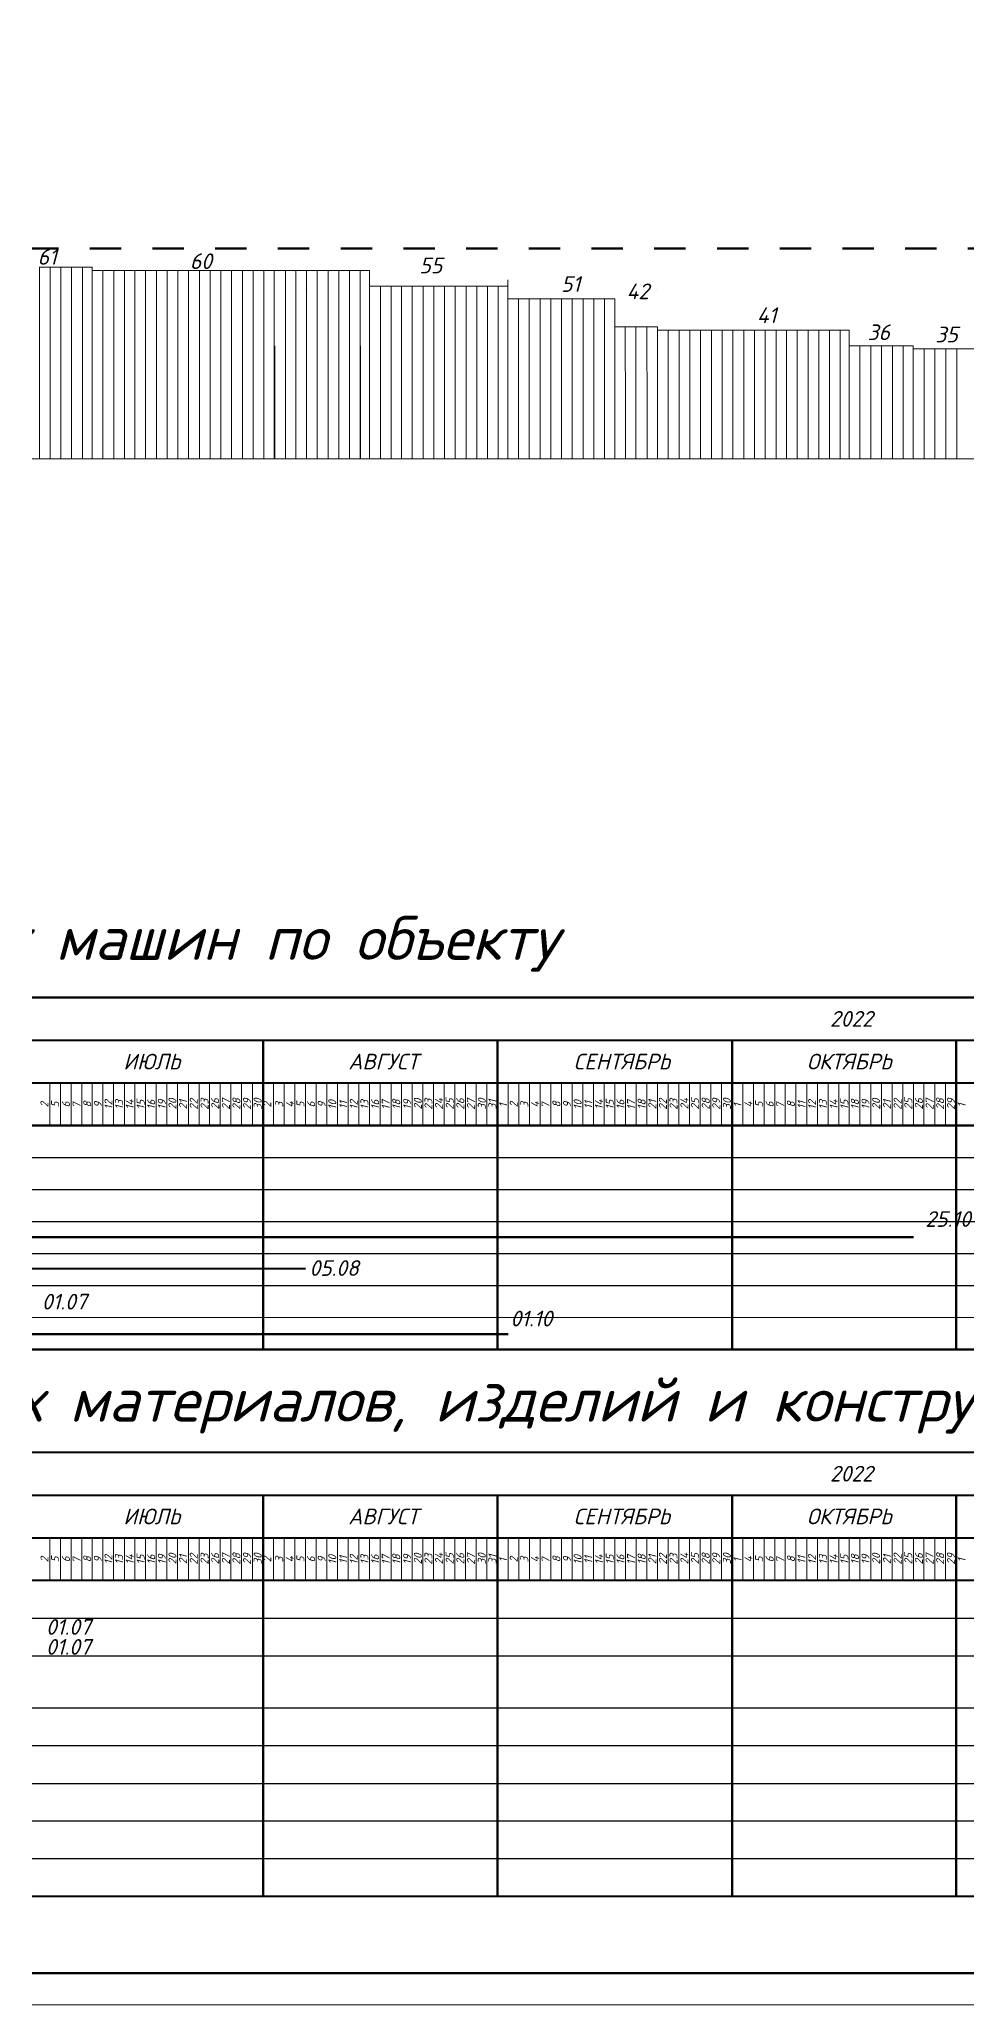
# Model space of a CAD drawing. Header units: millimetres. Extents: x 2279 to 5236, y 896 to 2828.
# Drawn here: x 2691.5 to 2839.4, y 1403.1 to 1716.2 of the extents above; entities that cross this region are included whole.
import ezdxf

# ---------------------------------------------------------------- set-up
doc = ezdxf.new("R2010")
doc.units = ezdxf.units.MM
doc.linetypes.add('1 Граница асфальта 2-1', pattern=[1.5, 0.5, -0.5, 0.5])
for name, color, linetype in [('PDF _!!ОСНОВНАЯ', 7, 'Continuous'), ('PDF _!!ТОНКАЯ', 7, 'Continuous'), ('PDF _0', 7, 'Continuous'), ('PDF _Текст', 7, 'Continuous')]:
    doc.layers.add(name, color=color, linetype=linetype)
doc.layers.add('Тонкие', color=83, linetype='Continuous', lineweight=15)
doc.styles.add('PDF ISOCPEUR Italic', font='isocpeui.ttf')

msp = doc.modelspace()

# ---------------------------------------------------------------- linework, layer by layer
at = {"linetype": '1 Граница асфальта 2-1', "lineweight": 50, "ltscale": 10}
msp.add_line((2934.59, 1682.89), (2358.28, 1682.89), dxfattribs=at)
at = {"lineweight": 20, "ltscale": 10}
for p, q in [((2691.5, 1679.91), (2699.97, 1679.91)), ((2696.67, 1649.41), (2696.67, 1679.91)), ((2699.97, 1679.91), (2699.97, 1649.41)), ((2699.97, 1679.68), (2699.97, 1649.41)), ((2711.79, 1679.41), (2699.97, 1679.41)), ((2701.66, 1649.41), (2701.66, 1679.41)), ((2708.5, 1649.41), (2708.5, 1679.41)), ((2711.79, 1679.41), (2733.96, 1679.41)), ((2715.33, 1649.41), (2715.33, 1679.41)), ((2722.17, 1649.41), (2722.17, 1679.41)), ((2727.32, 1649.41), (2727.32, 1679.41)), ((2729.01, 1649.41), (2729.01, 1679.41)), ((2744.16, 1679.41), (2733.96, 1679.41)), ((2735.85, 1649.41), (2735.85, 1679.41)), ((2740.99, 1649.41), (2740.99, 1679.41)), ((2744.16, 1649.41), (2744.16, 1679.41)), ((2744.16, 1649.41), (2744.16, 1679.41)), ((2699.97, 1649.41), (2699.97, 1676.41)), ((2733.96, 1676.41), (2733.96, 1676.41)), ((2744.16, 1649.41), (2744.16, 1677.91)), ((2766.26, 1676.91), (2744.16, 1676.91)), ((2751, 1649.41), (2751, 1676.91)), ((2757.84, 1649.41), (2757.84, 1676.91)), ((2764.68, 1649.41), (2764.68, 1676.91)), ((2766.26, 1676.91), (2766.26, 1649.41)), ((2766.26, 1649.41), (2766.26, 1676.91)), ((2789.93, 1676.41), (2789.93, 1676.41)), ((2744.16, 1649.41), (2744.16, 1674.91)), ((2766.26, 1649.41), (2766.26, 1674.91)), ((2766.26, 1674.91), (2783.28, 1674.91)), ((2769.65, 1649.41), (2769.65, 1674.91)), ((2776.49, 1649.41), (2776.49, 1674.91)), ((2783.28, 1649.41), (2783.28, 1674.91)), ((2766.26, 1649.41), (2766.26, 1671.91)), ((2790.1, 1670.41), (2783.28, 1670.41)), ((2786.67, 1649.41), (2786.65, 1670.41)), ((2790.1, 1649.41), (2790.1, 1670.41)), ((2790.1, 1670.41), (2790.1, 1669.91)), ((2820.66, 1669.91), (2790.1, 1669.91)), ((2791.81, 1649.41), (2791.81, 1669.91)), ((2796.96, 1649.41), (2796.96, 1669.91)), ((2796.96, 1649.41), (2796.96, 1669.91)), ((2802.1, 1649.41), (2802.1, 1669.91)), ((2802.1, 1649.41), (2802.1, 1669.91)), ((2807.24, 1649.41), (2807.24, 1669.91)), ((2807.24, 1649.41), (2807.24, 1669.91)), ((2812.39, 1649.41), (2812.39, 1669.91)), ((2812.39, 1649.41), (2812.39, 1669.91)), ((2817.53, 1649.41), (2817.53, 1669.91)), ((2819.22, 1649.41), (2819.22, 1669.91)), ((2820.66, 1649.41), (2820.66, 1669.91)), ((2820.66, 1649.41), (2820.66, 1667.41)), ((2820.66, 1667.41), (2830.87, 1667.41)), ((2822.36, 1649.41), (2822.36, 1667.41)), ((2825.81, 1649.41), (2825.81, 1667.41)), ((2830.87, 1649.41), (2830.87, 1667.41)), ((2830.87, 1649.41), (2830.87, 1667.41)), ((2830.87, 1649.41), (2830.87, 1666.91)), ((2830.87, 1666.91), (2844.48, 1666.91)), ((2834.32, 1649.41), (2834.32, 1666.91)), ((2836.07, 1649.41), (2836.07, 1666.91)), ((2358.28, 1649.41), (2934.59, 1649.41))]:
    msp.add_line(p, q, dxfattribs=at)
at = {"lineweight": 15, "ltscale": 10}
msp.add_line((2766.26, 1649.41), (2766.26, 1677.91), dxfattribs=at)
at = {"layer": 'PDF _!!ОСНОВНАЯ', "lineweight": 50}
msp.add_lwpolyline([(2299.1, 1408.07), (3115.1, 1408.07), (3115.1, 1992.03), (2299.1, 1992.03)], close=True, dxfattribs=at)
for points in [[(2727.21, 1556.75), (2727.21, 1507.47)], [(2764.59, 1556.75), (2764.59, 1507.47)], [(2802.02, 1556.75), (2802.02, 1507.47)], [(2837.7, 1556.75), (2837.7, 1507.47)], [(2830.89, 1525.38), (2412.71, 1525.38)], [(2733.98, 1520.32), (2647.28, 1520.36)], [(2766.28, 1509.89), (2677.89, 1509.89)], [(2727.21, 1484.27), (2727.21, 1420.35)], [(2727.21, 1484.27), (2727.21, 1434.99)], [(2764.59, 1484.27), (2764.59, 1420.35)], [(2764.59, 1484.27), (2764.59, 1434.99)], [(2802.02, 1484.27), (2802.02, 1420.35)], [(2837.7, 1484.27), (2837.7, 1420.35)], [(2837.7, 1484.27), (2837.7, 1434.99)]]:
    msp.add_lwpolyline(points, dxfattribs=at)
at = {"layer": 'PDF _!!ТОНКАЯ', "lineweight": 50}
msp.add_lwpolyline([(2965.22, 1507.47), (2307.29, 1507.47), (2307.29, 1563.56), (2965.22, 1563.56)], close=True, dxfattribs=at)
at = {"layer": 'PDF _!!ТОНКАЯ', "lineweight": 40}
for points in [[(2965.22, 1543.16), (2358.31, 1543.16), (2358.31, 1549.98), (2358.31, 1563.56), (2965.22, 1563.56)], [(2914.2, 1470.68), (2360, 1470.68), (2360, 1477.5), (2360, 1491.09), (2914.2, 1491.09)]]:
    msp.add_lwpolyline(points, close=True, dxfattribs=at)
for points in [[(2358.31, 1556.75), (2965.22, 1556.75)], [(2358.31, 1549.98), (2965.22, 1549.98)], [(2301.49, 1420.35), (2914.2, 1420.35), (2914.2, 1470.68), (2358.31, 1470.68), (2358.31, 1477.46), (2358.31, 1491.09), (2914.2, 1491.09), (2914.2, 1470.68)], [(2358.31, 1484.27), (2912.51, 1484.27)], [(2360, 1484.27), (2914.2, 1484.27)], [(2358.31, 1477.46), (2912.51, 1477.46)], [(2360, 1477.46), (2914.2, 1477.5)]]:
    msp.add_lwpolyline(points, dxfattribs=at)
at = {"layer": 'PDF _!!ТОНКАЯ', "lineweight": 50}
msp.add_lwpolyline([(2307.29, 1543.16), (2965.22, 1543.16)], dxfattribs=at)
at = {"layer": 'PDF _!!ТОНКАЯ', "lineweight": 25}
for points in [[(2358.31, 1538.08), (2965.22, 1538.08)], [(2358.31, 1532.96), (2965.22, 1532.96)], [(2358.31, 1527.88), (2965.22, 1527.88)], [(2358.31, 1522.75), (2965.22, 1522.75)], [(2358.31, 1517.67), (2965.22, 1517.67)], [(2358.31, 1464.67), (2912.51, 1464.67)], [(2358.31, 1458.66), (2912.51, 1458.66)], [(2358.31, 1450.36), (2912.51, 1450.36)], [(2358.31, 1444.35), (2912.51, 1444.35)], [(2358.31, 1438.34), (2912.51, 1438.34)], [(2358.31, 1432.37), (2912.51, 1432.37)], [(2358.31, 1426.36), (2912.51, 1426.36)]]:
    msp.add_lwpolyline(points, dxfattribs=at)
at = {"layer": 'PDF _!!ТОНКАЯ', "lineweight": 20}
msp.add_lwpolyline([(2307.29, 1512.55), (2965.22, 1512.55)], dxfattribs=at)
at = {"layer": 'PDF _0', "lineweight": 20}
for points in [[(2691.59, 1649.41), (2691.59, 1656.19), (2691.59, 1679.91)], [(2693.28, 1649.41), (2693.28, 1656.19), (2693.28, 1679.91)], [(2694.97, 1649.41), (2694.97, 1656.19), (2694.97, 1679.91)], [(2698.42, 1649.41), (2698.42, 1656.19), (2698.42, 1679.91)], [(2701.66, 1649.41), (2701.66, 1656.19), (2701.66, 1679.41)], [(2703.42, 1649.41), (2703.42, 1656.19), (2703.42, 1679.41)], [(2705.11, 1649.41), (2705.11, 1656.19), (2705.11, 1679.41)], [(2706.8, 1649.41), (2706.8, 1656.19), (2706.8, 1679.41)], [(2708.5, 1649.41), (2708.5, 1656.19), (2708.5, 1679.41)], [(2710.25, 1649.41), (2710.25, 1656.19), (2710.25, 1679.41)], [(2711.95, 1649.41), (2711.95, 1656.19), (2711.95, 1679.41)], [(2713.64, 1649.41), (2713.64, 1656.19), (2713.64, 1679.41)], [(2715.33, 1649.41), (2715.33, 1656.19), (2715.33, 1679.41)], [(2717.09, 1649.41), (2717.09, 1656.19), (2717.09, 1679.41)], [(2718.79, 1649.41), (2718.79, 1656.19), (2718.79, 1679.41)], [(2720.48, 1649.41), (2720.48, 1656.19), (2720.48, 1679.41)], [(2722.17, 1649.41), (2722.17, 1656.19), (2722.17, 1679.41)], [(2723.93, 1649.41), (2723.93, 1656.19), (2723.93, 1679.41)], [(2725.62, 1649.41), (2725.62, 1656.19), (2725.62, 1679.41)], [(2727.32, 1649.41), (2727.32, 1656.19), (2727.32, 1679.41)], [(2729.01, 1649.41), (2729.01, 1656.19), (2729.01, 1679.41)], [(2729.01, 1649.41), (2729.01, 1656.19), (2729.01, 1679.41)], [(2730.77, 1649.41), (2730.77, 1656.19), (2730.77, 1679.41)], [(2732.46, 1649.41), (2732.46, 1656.19), (2732.46, 1679.41)], [(2734.15, 1649.41), (2734.15, 1656.19), (2734.15, 1679.41)], [(2735.85, 1649.41), (2735.85, 1656.19), (2735.85, 1679.41)], [(2737.6, 1649.41), (2737.6, 1656.19), (2737.6, 1679.41)], [(2739.3, 1649.41), (2739.3, 1656.19), (2739.3, 1679.41)], [(2740.99, 1649.41), (2740.99, 1656.19), (2740.99, 1679.41)], [(2742.68, 1649.41), (2742.68, 1656.19), (2742.68, 1679.41)], [(2744.16, 1649.41), (2744.16, 1656.19), (2744.16, 1679.41)], [(2745.92, 1649.41), (2745.92, 1656.19), (2745.92, 1676.91)], [(2747.62, 1649.41), (2747.62, 1656.19), (2747.62, 1676.91)], [(2749.31, 1649.41), (2749.31, 1656.19), (2749.31, 1676.91)], [(2752.76, 1649.41), (2752.76, 1656.19), (2752.76, 1676.91)], [(2754.45, 1649.41), (2754.45, 1656.19), (2754.45, 1676.91)], [(2756.15, 1649.41), (2756.15, 1656.19), (2756.15, 1676.91)], [(2759.6, 1649.41), (2759.6, 1656.19), (2759.6, 1676.91)], [(2761.29, 1649.41), (2761.29, 1656.19), (2761.29, 1676.91)], [(2762.98, 1649.41), (2762.98, 1656.19), (2762.98, 1676.91)], [(2766.26, 1649.41), (2766.26, 1656.19), (2766.26, 1676.91)], [(2767.96, 1649.41), (2767.96, 1656.19), (2767.96, 1674.91)], [(2771.41, 1649.41), (2771.41, 1656.19), (2771.41, 1674.91)], [(2773.1, 1649.41), (2773.1, 1656.19), (2773.1, 1674.91)], [(2773.1, 1649.41), (2773.1, 1656.19), (2773.1, 1674.91)], [(2774.79, 1649.41), (2774.79, 1656.19), (2774.79, 1674.91)], [(2776.49, 1649.41), (2776.49, 1656.19), (2776.49, 1674.91)], [(2778.24, 1649.41), (2778.24, 1656.19), (2778.24, 1674.91)], [(2779.94, 1649.41), (2779.94, 1656.19), (2779.94, 1674.91)], [(2781.63, 1649.41), (2781.63, 1656.19), (2781.63, 1674.91)], [(2783.28, 1649.41), (2783.28, 1656.19), (2783.28, 1674.91)], [(2783.28, 1649.41), (2783.28, 1656.19), (2783.28, 1674.91)], [(2784.98, 1649.41), (2784.98, 1656.19), (2784.95, 1670.41)], [(2786.67, 1649.41), (2786.67, 1656.19), (2786.65, 1670.41)], [(2788.43, 1649.41), (2788.43, 1656.19), (2788.4, 1670.41)], [(2790.12, 1649.41), (2790.12, 1656.19), (2790.1, 1670.41)], [(2790.12, 1649.41), (2790.12, 1656.19), (2790.12, 1669.91)], [(2791.81, 1649.41), (2791.81, 1656.19), (2791.81, 1669.91)], [(2793.57, 1649.41), (2793.57, 1656.19), (2793.57, 1669.91)], [(2795.26, 1649.41), (2795.26, 1656.19), (2795.26, 1669.91)], [(2796.96, 1649.41), (2796.96, 1656.19), (2796.96, 1669.91)], [(2796.96, 1649.41), (2796.96, 1656.19), (2796.96, 1669.91)], [(2798.71, 1649.41), (2798.71, 1656.19), (2798.71, 1669.91)], [(2800.41, 1649.41), (2800.41, 1656.19), (2800.41, 1669.91)], [(2802.1, 1649.41), (2802.1, 1656.19), (2802.1, 1669.91)], [(2802.1, 1649.41), (2802.1, 1656.19), (2802.1, 1669.91)], [(2803.86, 1649.41), (2803.86, 1656.19), (2803.86, 1669.91)], [(2805.55, 1649.41), (2805.55, 1656.19), (2805.55, 1669.91)], [(2807.24, 1649.41), (2807.24, 1656.19), (2807.24, 1669.91)], [(2807.24, 1649.41), (2807.24, 1656.19), (2807.24, 1669.91)], [(2809, 1649.41), (2809, 1656.19), (2809, 1669.91)], [(2810.69, 1649.41), (2810.69, 1656.19), (2810.69, 1669.91)], [(2812.39, 1649.41), (2812.39, 1656.19), (2812.39, 1669.91)], [(2812.39, 1649.41), (2812.39, 1656.19), (2812.39, 1669.91)], [(2814.14, 1649.41), (2814.14, 1656.19), (2814.14, 1669.91)], [(2815.84, 1649.41), (2815.84, 1656.19), (2815.84, 1669.91)], [(2817.53, 1649.41), (2817.53, 1656.19), (2817.53, 1669.91)], [(2817.53, 1649.41), (2817.53, 1656.19), (2817.53, 1669.91)], [(2819.22, 1649.41), (2819.22, 1656.19), (2819.22, 1669.91)], [(2820.66, 1649.41), (2820.66, 1656.19), (2820.66, 1669.91)], [(2696.67, 1649.41), (2696.67, 1656.19), (2696.67, 1667.41)], [(2699.97, 1649.41), (2699.97, 1656.19), (2699.97, 1667.41)], [(2729.07, 1649.41), (2729.07, 1656.19), (2729.07, 1667.41)], [(2742.75, 1649.41), (2742.75, 1656.19), (2742.75, 1667.41)], [(2822.36, 1649.41), (2822.36, 1656.19), (2822.36, 1667.41)], [(2822.36, 1649.41), (2822.36, 1656.19), (2822.36, 1667.41)], [(2824.11, 1649.41), (2824.11, 1656.19), (2824.11, 1667.41)], [(2825.81, 1649.41), (2825.81, 1656.19), (2825.81, 1667.41)], [(2825.81, 1649.41), (2825.81, 1656.19), (2825.81, 1667.41)], [(2825.81, 1649.41), (2825.81, 1656.19), (2825.81, 1667.41)], [(2827.56, 1649.41), (2827.56, 1656.19), (2827.56, 1667.41)], [(2829.26, 1649.41), (2829.26, 1656.19), (2829.26, 1667.41)], [(2830.87, 1649.41), (2830.87, 1656.19), (2830.87, 1667.41)], [(2830.87, 1649.41), (2830.87, 1656.19), (2830.87, 1667.41)], [(2832.62, 1649.41), (2832.62, 1656.19), (2832.62, 1666.91)], [(2834.32, 1649.41), (2834.32, 1656.19), (2834.32, 1666.91)], [(2834.32, 1649.41), (2834.32, 1656.19), (2834.32, 1666.91)], [(2834.32, 1649.41), (2834.32, 1656.19), (2834.32, 1666.91)], [(2836.07, 1649.41), (2836.07, 1656.19), (2836.07, 1666.91)], [(2836.07, 1649.41), (2836.07, 1656.19), (2836.07, 1666.91)], [(2836.07, 1649.41), (2836.07, 1656.19), (2836.07, 1666.91)], [(2837.83, 1649.41), (2837.83, 1656.19), (2837.83, 1666.91)], [(2727.21, 1543.16), (2727.21, 1549.98), (2727.21, 1556.75)], [(2764.59, 1543.16), (2764.59, 1549.98), (2764.59, 1556.75)], [(2837.7, 1543.16), (2837.7, 1549.98), (2837.7, 1556.75)], [(2693.21, 1543.16), (2693.21, 1549.98)], [(2694.91, 1543.16), (2694.91, 1549.98)], [(2696.6, 1543.16), (2696.6, 1549.98)], [(2698.3, 1543.16), (2698.3, 1549.98)], [(2699.99, 1543.16), (2699.99, 1549.98)], [(2701.68, 1543.16), (2701.68, 1549.98)], [(2703.38, 1543.16), (2703.38, 1549.98)], [(2705.11, 1543.16), (2705.11, 1549.98)], [(2706.8, 1543.16), (2706.8, 1549.98)], [(2708.5, 1543.16), (2708.5, 1549.98)], [(2710.19, 1543.16), (2710.19, 1549.98)], [(2711.88, 1543.16), (2711.88, 1549.98)], [(2713.58, 1543.16), (2713.58, 1549.98)], [(2715.31, 1543.16), (2715.31, 1549.98)], [(2717.01, 1543.16), (2717.01, 1549.98)], [(2718.7, 1543.16), (2718.7, 1549.98)], [(2720.39, 1543.16), (2720.39, 1549.98)], [(2722.09, 1543.16), (2722.09, 1549.98)], [(2723.78, 1543.16), (2723.78, 1549.98)], [(2725.52, 1543.16), (2725.52, 1549.98)], [(2728.9, 1543.16), (2728.9, 1549.98)], [(2730.6, 1543.16), (2730.6, 1549.98)], [(2732.29, 1543.16), (2732.29, 1549.98)], [(2733.98, 1543.16), (2733.98, 1549.98)], [(2735.68, 1543.16), (2735.68, 1549.98)], [(2737.41, 1543.16), (2737.41, 1549.98)], [(2739.11, 1543.16), (2739.11, 1549.98)], [(2740.8, 1543.16), (2740.8, 1549.98)], [(2742.49, 1543.16), (2742.49, 1549.98)], [(2744.19, 1543.16), (2744.19, 1549.98)], [(2745.88, 1543.16), (2745.88, 1549.98)], [(2747.62, 1543.16), (2747.62, 1549.98)], [(2749.31, 1543.16), (2749.31, 1549.98)], [(2751, 1543.16), (2751, 1549.98)], [(2752.7, 1543.16), (2752.7, 1549.98)], [(2754.39, 1543.16), (2754.39, 1549.98)], [(2756.08, 1543.16), (2756.08, 1549.98)], [(2757.78, 1543.16), (2757.78, 1549.98)], [(2759.51, 1543.16), (2759.51, 1549.98)], [(2761.2, 1543.16), (2761.2, 1549.98)], [(2762.9, 1543.16), (2762.9, 1549.98)], [(2766.28, 1543.16), (2766.28, 1549.98)], [(2767.98, 1543.16), (2767.98, 1549.98)], [(2769.71, 1543.16), (2769.71, 1549.98)], [(2771.41, 1543.16), (2771.41, 1549.98)], [(2773.1, 1543.16), (2773.1, 1549.98)], [(2774.79, 1543.16), (2774.79, 1549.98)], [(2776.49, 1543.16), (2776.49, 1549.98)], [(2778.18, 1543.16), (2778.18, 1549.98)], [(2779.92, 1543.16), (2779.92, 1549.98)], [(2781.61, 1543.16), (2781.61, 1549.98)], [(2783.3, 1543.16), (2783.3, 1549.98)], [(2785, 1543.16), (2785, 1549.98)], [(2786.69, 1543.16), (2786.69, 1549.98)], [(2788.38, 1543.16), (2788.38, 1549.98)], [(2790.08, 1543.16), (2790.08, 1549.98)], [(2791.81, 1543.16), (2791.81, 1549.98)], [(2793.51, 1543.16), (2793.51, 1549.98)], [(2795.2, 1543.16), (2795.2, 1549.98)], [(2796.89, 1543.16), (2796.89, 1549.98)], [(2798.59, 1543.16), (2798.59, 1549.98)], [(2800.28, 1543.16), (2800.28, 1549.98), (2800.28, 1549.98)], [(2802.02, 1543.16), (2802.02, 1549.98)], [(2803.71, 1543.16), (2803.71, 1549.98)], [(2805.4, 1543.16), (2805.4, 1549.98)], [(2807.1, 1543.16), (2807.1, 1549.98)], [(2808.79, 1543.16), (2808.79, 1549.98)], [(2810.48, 1543.16), (2810.48, 1549.98)], [(2812.18, 1543.16), (2812.18, 1549.98)], [(2813.91, 1543.16), (2813.91, 1549.98)], [(2815.6, 1543.16), (2815.6, 1549.98)], [(2817.3, 1543.16), (2817.3, 1549.98)], [(2818.99, 1543.16), (2818.99, 1549.98)], [(2820.68, 1543.16), (2820.68, 1549.98)], [(2822.38, 1543.16), (2822.38, 1549.98)], [(2824.11, 1543.16), (2824.11, 1549.98)], [(2825.81, 1543.16), (2825.81, 1549.98)], [(2827.5, 1543.16), (2827.5, 1549.98)], [(2829.19, 1543.16), (2829.19, 1549.98)], [(2830.89, 1543.16), (2830.89, 1549.98)], [(2832.58, 1543.16), (2832.58, 1549.98)], [(2834.32, 1543.16), (2834.32, 1549.98)], [(2836.01, 1543.16), (2836.01, 1549.98)], [(2727.21, 1470.68), (2727.21, 1477.5), (2727.21, 1484.27)], [(2764.59, 1470.68), (2764.59, 1477.5), (2764.59, 1484.27)], [(2837.7, 1470.68), (2837.7, 1477.5), (2837.7, 1484.27)], [(2693.21, 1470.68), (2693.21, 1477.5)], [(2694.91, 1470.68), (2694.91, 1477.5)], [(2696.6, 1470.68), (2696.6, 1477.5)], [(2698.3, 1470.68), (2698.3, 1477.5)], [(2699.99, 1470.68), (2699.99, 1477.5)], [(2701.68, 1470.68), (2701.68, 1477.5)], [(2703.38, 1470.68), (2703.38, 1477.5)], [(2705.11, 1470.68), (2705.11, 1477.5)], [(2706.8, 1470.68), (2706.8, 1477.5)], [(2708.5, 1470.68), (2708.5, 1477.5)], [(2710.19, 1470.68), (2710.19, 1477.5)], [(2711.88, 1470.68), (2711.88, 1477.5)], [(2713.58, 1470.68), (2713.58, 1477.5)], [(2715.31, 1470.68), (2715.31, 1477.5)], [(2717.01, 1470.68), (2717.01, 1477.5)], [(2718.7, 1470.68), (2718.7, 1477.5)], [(2720.39, 1470.68), (2720.39, 1477.5)], [(2722.09, 1470.68), (2722.09, 1477.5)], [(2723.78, 1470.68), (2723.78, 1477.5)], [(2725.52, 1470.68), (2725.52, 1477.5)], [(2728.9, 1470.68), (2728.9, 1477.5)], [(2730.6, 1470.68), (2730.6, 1477.5)], [(2732.29, 1470.68), (2732.29, 1477.5)], [(2733.98, 1470.68), (2733.98, 1477.5)], [(2735.68, 1470.68), (2735.68, 1477.5)], [(2737.41, 1470.68), (2737.41, 1477.5)], [(2739.11, 1470.68), (2739.11, 1477.5)], [(2740.8, 1470.68), (2740.8, 1477.5)], [(2742.49, 1470.68), (2742.49, 1477.5)], [(2744.19, 1470.68), (2744.19, 1477.5)], [(2745.88, 1470.68), (2745.88, 1477.5)], [(2747.62, 1470.68), (2747.62, 1477.5)], [(2749.31, 1470.68), (2749.31, 1477.5)], [(2751, 1470.68), (2751, 1477.5)], [(2752.7, 1470.68), (2752.7, 1477.5)], [(2754.39, 1470.68), (2754.39, 1477.5)], [(2756.08, 1470.68), (2756.08, 1477.5)], [(2757.78, 1470.68), (2757.78, 1477.5)], [(2759.51, 1470.68), (2759.51, 1477.5)], [(2761.2, 1470.68), (2761.2, 1477.5)], [(2762.9, 1470.68), (2762.9, 1477.5)], [(2766.28, 1470.68), (2766.28, 1477.5)], [(2767.98, 1470.68), (2767.98, 1477.5)], [(2769.71, 1470.68), (2769.71, 1477.5)], [(2771.41, 1470.68), (2771.41, 1477.5)], [(2773.1, 1470.68), (2773.1, 1477.5)], [(2774.79, 1470.68), (2774.79, 1477.5)], [(2776.49, 1470.68), (2776.49, 1477.5)], [(2778.18, 1470.68), (2778.18, 1477.5)], [(2779.92, 1470.68), (2779.92, 1477.5)], [(2781.61, 1470.68), (2781.61, 1477.5)], [(2783.3, 1470.68), (2783.3, 1477.5)], [(2785, 1470.68), (2785, 1477.5)], [(2786.69, 1470.68), (2786.69, 1477.5)], [(2788.38, 1470.68), (2788.38, 1477.5)], [(2790.08, 1470.68), (2790.08, 1477.5)], [(2791.81, 1470.68), (2791.81, 1477.5)], [(2793.51, 1470.68), (2793.51, 1477.5)], [(2795.2, 1470.68), (2795.2, 1477.5)], [(2796.89, 1470.68), (2796.89, 1477.5)], [(2798.59, 1470.68), (2798.59, 1477.5)], [(2800.28, 1470.68), (2800.28, 1477.5), (2800.28, 1477.5)], [(2802.02, 1470.68), (2802.02, 1477.5)], [(2803.71, 1470.68), (2803.71, 1477.5)], [(2805.4, 1470.68), (2805.4, 1477.5)], [(2807.1, 1470.68), (2807.1, 1477.5)], [(2808.79, 1470.68), (2808.79, 1477.5)], [(2810.48, 1470.68), (2810.48, 1477.5)], [(2812.18, 1470.68), (2812.18, 1477.5)], [(2813.91, 1470.68), (2813.91, 1477.5)], [(2815.6, 1470.68), (2815.6, 1477.5)], [(2817.3, 1470.68), (2817.3, 1477.5)], [(2818.99, 1470.68), (2818.99, 1477.5)], [(2820.68, 1470.68), (2820.68, 1477.5)], [(2822.38, 1470.68), (2822.38, 1477.5)], [(2824.11, 1470.68), (2824.11, 1477.5)], [(2825.81, 1470.68), (2825.81, 1477.5)], [(2827.5, 1470.68), (2827.5, 1477.5)], [(2829.19, 1470.68), (2829.19, 1477.5)], [(2830.89, 1470.68), (2830.89, 1477.5)], [(2832.58, 1470.68), (2832.58, 1477.5)], [(2834.32, 1470.68), (2834.32, 1477.5)], [(2836.01, 1470.68), (2836.01, 1477.5)]]:
    msp.add_lwpolyline(points, dxfattribs=at)
for points in [[(2395.69, 1549.98), (2965.22, 1549.98), (2965.22, 1543.16), (2395.69, 1543.16)], [(2395.69, 1477.46), (2914.2, 1477.49), (2914.2, 1470.68), (2395.69, 1470.68)]]:
    msp.add_lwpolyline(points, close=True, dxfattribs=at)
at = {"layer": 'Тонкие', "color": 7}
msp.add_line((3120.1, 1403.07), (2279.1, 1403.07), dxfattribs=at)

# ---------------------------------------------------------------- texts
at = {"layer": 'PDF _Текст', "char_height": 2.5, "width": 3.5176, "attachment_point": 7, "style": 'PDF ISOCPEUR Italic'}
for s, insert in [('61', (2691.27, 1680.32)), ('60', (2715.54, 1679.63)), ('55', (2752.14, 1678.95)), ('51', (2774.72, 1675.99)), ('42', (2785.17, 1674.83)), ('41', (2805.94, 1671.02)), ('36', (2823.58, 1668.31)), ('35', (2834.39, 1667.95))]:
    msp.add_mtext(s, dxfattribs=dict(at, insert=insert))
at = {"layer": 'PDF _Текст', "attachment_point": 7, "style": 'PDF ISOCPEUR Italic'}
for s, insert, char_height in [('График движения основных строительных машин по объекту', (2502.07, 1567.65), 6.9997), ('2022', (2817.59, 1558.91), 2.5), ('ИЮЛЬ', (2704.94, 1552.09), 2.5), ('АВГУСТ', (2740.8, 1552.09), 2.5), ('СЕНТЯБРЬ', (2776.74, 1552.09), 2.5), ('ОКТЯБРЬ', (2813.91, 1552.09), 2.5), ('25.10', (2832.8, 1527.01), 2.5), ('05.08', (2734.61, 1519.2), 2.5), ('01.07', (2691.94, 1513.84), 2.5), ('01.10', (2766.65, 1511.15), 2.5), ('График поступления на объект и расхода строительных материалов, изделий и конструкций', (2442, 1494.07), 6.9997), ('2022', (2817.59, 1486.43), 2.5), ('ИЮЛЬ', (2704.94, 1479.61), 2.5), ('АВГУСТ', (2740.8, 1479.61), 2.5), ('СЕНТЯБРЬ', (2776.74, 1479.61), 2.5), ('ОКТЯБРЬ', (2813.91, 1479.61), 2.5), ('01.07', (2692.6, 1462.01), 2.5), ('01.07', (2692.6, 1458.83), 2.5)]:
    msp.add_mtext(s, dxfattribs=dict(at, insert=insert, char_height=char_height))
at = {"layer": 'PDF _Текст', "attachment_point": 7, "rotation": 90, "style": 'PDF ISOCPEUR Italic'}
for s, insert, char_height in [('2', (2693, 1546.04), 1.27), ('5', (2694.7, 1546.04), 1.27), ('8', (2699.82, 1546.04), 1.27), ('9', (2701.51, 1546), 1.27), ('12', (2703.21, 1545.7), 1.275), ('13', (2704.9, 1545.7), 1.275), ('14', (2706.59, 1545.7), 1.275), ('15', (2708.33, 1545.7), 1.275), ('16', (2710.02, 1545.7), 1.275), ('19', (2711.72, 1545.7), 1.275), ('20', (2713.41, 1545.7), 1.275), ('21', (2715.1, 1545.74), 1.275), ('22', (2716.8, 1545.66), 1.275), ('23', (2718.53, 1545.66), 1.275), ('26', (2720.22, 1545.7), 1.275), ('27', (2721.93, 1545.66), 1.275), ('28', (2723.61, 1545.66), 1.275), ('29', (2725.3, 1545.66), 1.275), ('30', (2727, 1545.7), 1.275), ('2', (2728.52, 1546.04), 1.27), ('3', (2730.43, 1546.04), 1.27), ('4', (2732.12, 1546.04), 1.27), ('5', (2733.81, 1546.04), 1.27), ('9', (2737.2, 1546), 1.27), ('10', (2738.89, 1545.7), 1.275), ('11', (2740.63, 1545.78), 1.275), ('12', (2742.32, 1545.7), 1.275), ('13', (2744.02, 1545.7), 1.275), ('16', (2745.71, 1545.7), 1.275), ('17', (2747.41, 1545.66), 1.275), ('18', (2749.1, 1545.7), 1.275), ('19', (2750.83, 1545.7), 1.275), ('20', (2752.53, 1545.7), 1.275), ('23', (2754.22, 1545.66), 1.275), ('24', (2755.91, 1545.7), 1.275), ('25', (2757.61, 1545.7), 1.275), ('26', (2759.3, 1545.7), 1.275), ('27', (2761, 1545.66), 1.275), ('30', (2762.73, 1545.7), 1.275), ('31', (2764.42, 1545.74), 1.275), ('2', (2767.81, 1546.04), 1.27), ('3', (2769.5, 1546.04), 1.27), ('4', (2771.2, 1546.04), 1.27), ('8', (2774.62, 1546.04), 1.27), ('9', (2776.32, 1546), 1.27), ('10', (2778.01, 1545.7), 1.275), ('11', (2779.7, 1545.78), 1.275), ('14', (2781.4, 1545.7), 1.275), ('15', (2783.13, 1545.7), 1.275), ('16', (2784.83, 1545.7), 1.275), ('17', (2786.53, 1545.66), 1.275), ('18', (2788.21, 1545.7), 1.275), ('21', (2789.91, 1545.74), 1.275), ('22', (2791.6, 1545.66), 1.275), ('23', (2793.29, 1545.66), 1.275), ('24', (2795.03, 1545.7), 1.275), ('25', (2796.72, 1545.7), 1.275), ('28', (2798.42, 1545.66), 1.275), ('29', (2800.11, 1545.66), 1.275), ('30', (2801.8, 1545.7), 1.275), ('4', (2805.23, 1546.04), 1.27), ('5', (2806.93, 1546.04), 1.27), ('8', (2812.01, 1546.04), 1.27), ('11', (2813.7, 1545.78), 1.275), ('12', (2815.39, 1545.7), 1.275), ('13', (2817.13, 1545.7), 1.275), ('14', (2818.82, 1545.7), 1.275), ('15', (2820.52, 1545.7), 1.275), ('18', (2822.21, 1545.7), 1.275), ('19', (2823.9, 1545.7), 1.275), ('20', (2825.6, 1545.7), 1.275), ('21', (2827.33, 1545.74), 1.275), ('22', (2829.02, 1545.66), 1.275), ('25', (2830.72, 1545.7), 1.275), ('26', (2832.41, 1545.7), 1.275), ('27', (2834.12, 1545.66), 1.275), ('28', (2835.8, 1545.66), 1.275), ('29', (2837.53, 1545.66), 1.275), ('6', (2696.43, 1546.04), 1.27), ('7', (2698.14, 1545.91), 1.27), ('6', (2735.51, 1546.04), 1.27), ('1', (2766.12, 1546.04), 1.27), ('7', (2772.9, 1545.91), 1.27), ('1', (2803.5, 1546.04), 1.27), ('6', (2808.62, 1546.04), 1.27), ('7', (2810.32, 1545.91), 1.27), ('1', (2839.23, 1546.04), 1.27), ('20', (2713.41, 1473.22), 1.275), ('22', (2716.8, 1473.18), 1.275), ('23', (2718.53, 1473.18), 1.275), ('26', (2720.22, 1473.22), 1.275), ('27', (2721.93, 1473.18), 1.275), ('28', (2723.61, 1473.18), 1.275), ('29', (2725.3, 1473.18), 1.275), ('30', (2727, 1473.22), 1.275), ('20', (2752.53, 1473.22), 1.275), ('23', (2754.22, 1473.18), 1.275), ('24', (2755.91, 1473.22), 1.275), ('25', (2757.61, 1473.22), 1.275), ('26', (2759.3, 1473.22), 1.275), ('27', (2761, 1473.18), 1.275), ('30', (2762.73, 1473.22), 1.275), ('22', (2791.6, 1473.18), 1.275), ('23', (2793.29, 1473.18), 1.275), ('24', (2795.03, 1473.22), 1.275), ('25', (2796.72, 1473.22), 1.275), ('28', (2798.42, 1473.18), 1.275), ('29', (2800.11, 1473.18), 1.275), ('30', (2801.8, 1473.22), 1.275), ('20', (2825.6, 1473.22), 1.275), ('22', (2829.02, 1473.18), 1.275), ('25', (2830.72, 1473.22), 1.275), ('26', (2832.41, 1473.22), 1.275), ('27', (2834.12, 1473.18), 1.275), ('28', (2835.8, 1473.18), 1.275), ('29', (2837.53, 1473.18), 1.275), ('2', (2693, 1473.56), 1.27), ('5', (2694.7, 1473.56), 1.27), ('6', (2696.43, 1473.56), 1.27), ('7', (2698.14, 1473.43), 1.27), ('8', (2699.82, 1473.56), 1.27), ('9', (2701.51, 1473.52), 1.27), ('12', (2703.21, 1473.22), 1.275), ('13', (2704.9, 1473.22), 1.275), ('14', (2706.59, 1473.22), 1.275), ('15', (2708.33, 1473.22), 1.275), ('16', (2710.02, 1473.22), 1.275), ('19', (2711.72, 1473.22), 1.275), ('21', (2715.1, 1473.26), 1.275), ('2', (2728.52, 1473.56), 1.27), ('3', (2730.43, 1473.56), 1.27), ('4', (2732.12, 1473.56), 1.27), ('5', (2733.81, 1473.56), 1.27), ('6', (2735.51, 1473.56), 1.27), ('9', (2737.2, 1473.52), 1.27), ('10', (2738.89, 1473.22), 1.275), ('11', (2740.63, 1473.31), 1.275), ('12', (2742.32, 1473.22), 1.275), ('13', (2744.02, 1473.22), 1.275), ('16', (2745.71, 1473.22), 1.275), ('17', (2747.41, 1473.18), 1.275), ('18', (2749.1, 1473.22), 1.275), ('19', (2750.83, 1473.22), 1.275), ('31', (2764.42, 1473.26), 1.275), ('1', (2766.12, 1473.56), 1.27), ('2', (2767.81, 1473.56), 1.27), ('3', (2769.5, 1473.56), 1.27), ('4', (2771.2, 1473.56), 1.27), ('7', (2772.9, 1473.43), 1.27), ('8', (2774.62, 1473.56), 1.27), ('9', (2776.32, 1473.52), 1.27), ('10', (2778.01, 1473.22), 1.275), ('11', (2779.7, 1473.31), 1.275), ('14', (2781.4, 1473.22), 1.275), ('15', (2783.13, 1473.22), 1.275), ('16', (2784.83, 1473.22), 1.275), ('17', (2786.53, 1473.18), 1.275), ('18', (2788.21, 1473.22), 1.275), ('21', (2789.91, 1473.26), 1.275), ('1', (2803.5, 1473.56), 1.27), ('4', (2805.23, 1473.56), 1.27), ('5', (2806.93, 1473.56), 1.27), ('6', (2808.62, 1473.56), 1.27), ('7', (2810.32, 1473.43), 1.27), ('8', (2812.01, 1473.56), 1.27), ('11', (2813.7, 1473.31), 1.275), ('12', (2815.39, 1473.22), 1.275), ('13', (2817.13, 1473.22), 1.275), ('14', (2818.82, 1473.22), 1.275), ('15', (2820.52, 1473.22), 1.275), ('18', (2822.21, 1473.22), 1.275), ('19', (2823.9, 1473.22), 1.275), ('21', (2827.33, 1473.26), 1.275), ('1', (2839.23, 1473.56), 1.27)]:
    msp.add_mtext(s, dxfattribs=dict(at, insert=insert, char_height=char_height))

doc.saveas('drawing.dxf')
